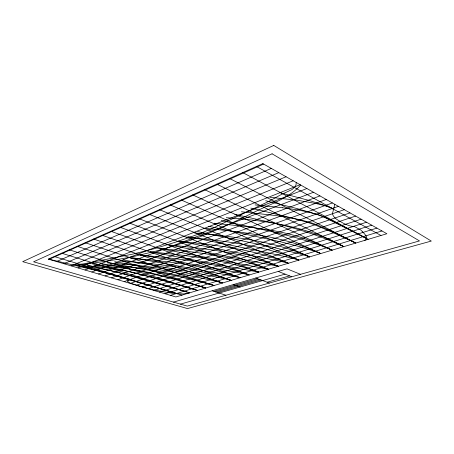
<?xml version="1.0" encoding="UTF-8"?>
<svg xmlns="http://www.w3.org/2000/svg" width="454" height="454" viewBox="0 0 454 454"><rect width="100%" height="100%" fill="white"/><g stroke="black" fill="none" stroke-linecap="round" stroke-linejoin="round"><path stroke-width="0.68" d="M296.218 182.497L296.048 184.789L295.196 186.69L291.945 189.619L281.179 194.562L268.768 201.394L213.533 227.863L199.839 233.674L179.041 240.949A372.757 171.538 15.1 0 1 175.255 242.266L154.576 248.633L133.033 254.047L83.19 263.939L72.895 264.903M364.71 240.376C369.567 238.713 364.551 233.799 362.502 231.744M334.819 204.311L332.43 213.749C333.474 218.51 339.132 220.621 342.884 223.01A71.216 28.874 -7.4 0 0 346.952 224.832L348.28 225.326A33.057 13.149 -6.1 0 0 349.291 225.666L350.363 225.973A8.774 3.433 -5.2 0 0 352.128 226.279L354.432 226.552L360.782 230.002L362.4 231.636M300.741 185.05C288.835 198.165 271.299 203.767 255.806 211.365C231.097 223.64 206.082 235.507 179.756 243.963A1984.661 672.527 34.8 0 1 156.051 251.102L135.752 255.994A486.994 219.22 18.3 0 1 119.084 259.194L75.994 265.641M128.17 280.822L128.613 280.527M128.022 280.924L127.557 281.253A2.31 0.726 2.9 0 0 127.455 281.508L130.224 283.109L138.277 285.765M128.709 280.459L130.196 279.471M49.083 259.33L263.609 164.064M56.534 261.544L271.293 168.406M63.849 263.712L278.779 172.639M71.028 265.845L286.071 176.759M78.082 267.939L293.188 180.783M85.012 269.994L300.122 184.704M91.816 272.014L306.893 188.529M98.501 274L313.498 192.263M105.073 275.953L319.951 195.907M111.531 277.865L326.244 199.471M117.875 279.749L332.396 202.944M124.118 281.605L338.406 206.343M130.253 283.427L344.28 209.663M136.285 285.214L350.023 212.909M142.215 286.973L355.641 216.081M148.055 288.71L361.129 219.186M153.792 290.412L366.503 222.222M159.445 292.092L371.758 225.19M165.001 293.738L376.905 228.101M170.471 295.361L381.939 230.944M189.505 292.875L183.416 293.942L175.301 293.607A42.205 13.563 1.3 0 1 171.113 293.091L156.778 290.486A129.833 47.034 0.1 0 1 154.008 289.873A157.005 58.793 -0.4 0 1 147.646 288.335L138.498 285.833M173.468 302.114L287.024 268.859L300.508 274.312M213.902 291.354L257.486 278.66M215.65 291.916L259.217 279.301M217.392 292.478L260.937 279.931M180.442 304.123L285.084 274.131M267.162 282.223L289.556 275.896M79.047 266.373L82.52 266.623L87.35 267.854A34.425 11.815 4 0 0 90.159 268.626L103.569 272.105L173.927 292.682M101.878 264.767L125.457 266.634A134.134 37.024 3.2 0 1 156.443 270.766L184.613 276.781L213.352 285.305M93.865 265.533L105.839 266.402A114.834 32.359 3.5 0 1 147.505 272.173L174.319 278.58L204.186 287.518M110.782 263.212C148.316 265.811 186.151 270.317 221.858 282.751M120.475 260.937C157.623 263.848 195.186 267.849 230.57 280.135M130.508 258.173C167.498 261.294 204.964 265.284 240.172 277.689L235.286 276.509A85.448 25.316 1.2 0 0 232.732 275.947L131.989 257.605M140.519 255.154C177.003 258.354 213.947 262.44 248.673 274.698M269.96 197.297L296.683 200.14L317.346 203.767M226.268 217.693C266.714 220.536 307.897 226.569 343.774 246.647C317.613 234.395 289.805 226.211 261.561 220.4L234.837 214.345M150.314 251.93C186.917 255.256 224.009 259.461 258.74 272.128L150.467 251.874M255.052 204.913L282.751 207.762M214.254 223.249L245.217 226.41L272.877 230.592M203.471 228.288C226.813 230.263 250.137 232.97 273.087 237.76A138.101 44.793 0.8 0 1 295.951 243.753L307.733 247.98L320.717 253.553A105.72 34.595 -0.3 0 0 314.191 251.085M87.372 265.959L93.791 266.515A115.6 32.313 3.8 0 1 104.596 267.633L111.412 268.507A101.168 28.886 3.9 0 1 133.527 272.553M241.432 211.763L277.803 215.775A135.871 47.227 0 0 1 300.1 219.781M194.346 232.925C233.396 236.693 273.439 240.768 309.673 256.868L305.122 255.324A90.233 29.408 -0.5 0 0 302.704 254.586L272.156 247.129L197.706 231.625M185.998 237.221C223.964 240.915 262.735 245.075 298.272 259.807M177.872 241.244C215.031 244.837 252.855 249.104 287.819 262.945M169.484 245.035C206.252 248.554 243.611 252.872 278.296 266.265L169.512 245.024M81.47 265.97L99.364 268.496A88.473 25.572 4.2 0 1 109.505 270.385L134.986 276.758L187.031 291.979M107.048 262.735C142.982 268.882 178.938 275.476 214.021 285.526L85.165 242.708M99.744 263.371C135.542 269.341 170.914 277.769 205.724 288.012L77.089 246.306M123.045 259.943L190.584 271.901L224.128 278.574A83.264 24.476 1.4 0 1 226.574 279.153L231.239 280.368L102.054 235.189M114.686 261.686L176.26 272.695L215.746 281.134A105.464 29.856 2 0 1 222.517 282.978L93.484 239.008M141.183 254.898L241.573 273.246A106.707 31.105 1.2 0 1 244.224 273.796L249.337 274.942L119.998 227.204M92.429 263.927L97.462 264.875C131.382 271.123 164.535 280.844 197.626 290.441L69.241 249.802M178.547 240.983L280.64 261.322A130.474 39.101 0.7 0 1 283.313 261.941L288.472 263.218L159.445 209.646M187.78 236.54L264.012 251.936L291.468 258.014A99.301 31.445 -0.1 0 1 294.039 258.684L298.925 260.085L170.142 204.885M208.681 226.262L281.191 241.937L299.095 246.505L314.179 251.085M84.983 264.546L119.578 272.758L189.715 292.807L61.613 253.196M221.246 220.519L257.509 228.476C280.634 233.458 303.754 238.917 325.836 247.526A131.444 42.784 0.1 0 1 329.388 248.974L332.078 250.154L317.902 243.758L304.753 238.702M268.388 269.233L159.91 248.548C196.548 251.964 233.719 256.243 268.388 269.233L139.089 218.709M133.561 272.531L161.459 279.624L195.612 289.805M307.647 211.967L315.411 213.902A72.776 27.978 -1.7 0 1 323.969 216.819L334.087 221.552L366.855 238.611M300.049 219.815L307.483 221.705A84.478 31.258 -1.1 0 1 310.428 222.579A93.484 34.271 -0.8 0 1 315.905 224.452L332.277 231.489L355.811 243.043L229.525 178.45M250.807 208.097L286.678 216.637L306.495 222.051A125.662 44.583 0.1 0 1 315.564 225.178L331.318 231.801L355.164 242.725M48.43 259.064L103.069 272.156L129.804 279.352M265.675 200.736L296.439 208.409L315.428 213.902A101.985 38.244 -0.8 0 1 324.406 217.307L366.418 238.378M280.884 192.973L309.446 200.554L326.602 206.059A70.625 28.12 -2.1 0 1 332.249 208.505M76.771 265.255L84.126 266.708L97.406 270.459L177.69 293.823L175.295 293.091M54.196 256.499L181.992 295.123M212.149 290.787L225.939 295.242M233.277 284.601L240.223 286.99M110.889 231.262L240.172 277.689M255.744 278.024L269.398 283.046M129.39 223.022L258.74 272.128M278.234 271.435L291.769 276.764M149.099 214.248L278.296 266.265M181.203 199.959L309.673 256.868M192.649 194.862L320.717 253.553M204.504 189.585L332.078 250.154M216.791 184.12L343.774 246.647M333.253 209.044L332.22 208.517L333.588 209.22M242.742 172.565L368.205 239.326M256.465 166.459L380.98 235.501M282.717 207.801A137.545 48.896 -0.3 0 1 307.71 211.927M317.255 203.84A62.232 24.828 -2.5 0 1 332.402 208.443M272.894 230.581A131.115 43.822 0.5 0 1 304.85 238.662M273.768 145.433L22.7 261.663L187.491 308.567L431.3 241.068L273.768 145.433M272.082 153.81L33.585 261.793L187.281 306.092L419.485 240.921L272.082 153.81M262.832 163.622L48.328 259.109L175.857 296.961L386.87 233.736L262.832 163.622"/></g></svg>
